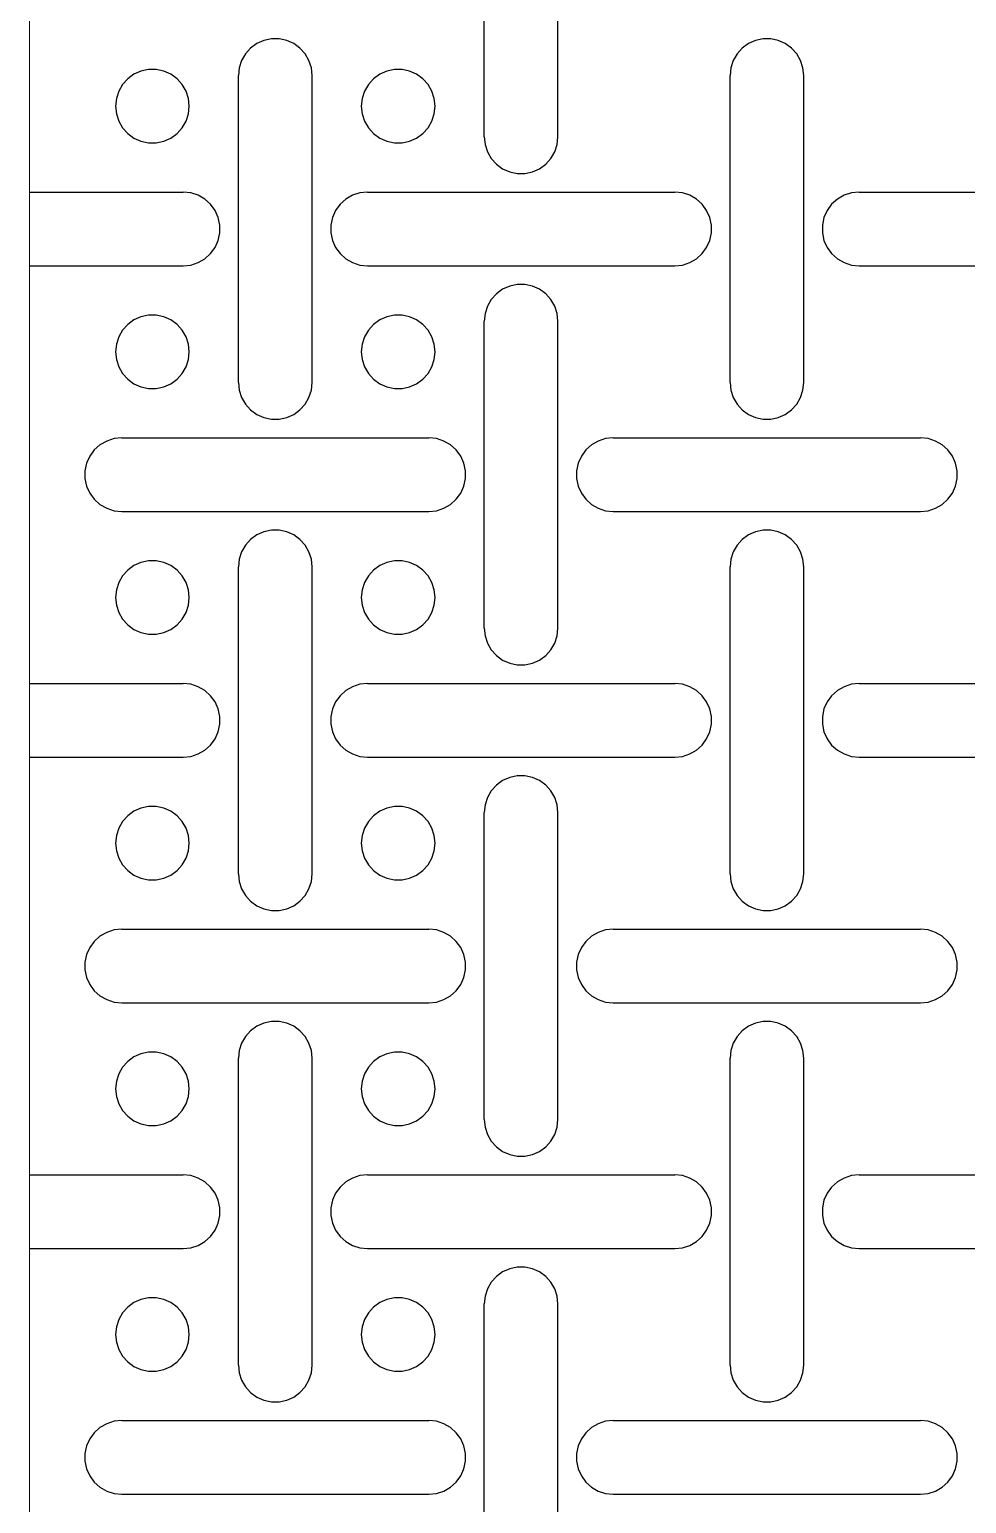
# Model space of a CAD drawing. Header units: millimetres. Extents: x 0 to 140, y -20 to 220.
# Drawn here: x 0 to 38.1, y 98.1 to 158.1 of the extents above; entities that cross this region are included whole.
import ezdxf

# ---------------------------------------------------------------- set-up
doc = ezdxf.new("R2010")
doc.units = ezdxf.units.MM

msp = doc.modelspace()

# ---------------------------------------------------------------- linework, layer by layer
at = {"lineweight": 0}
msp.add_line((0, -20), (0, 220), dxfattribs=at)
for p, q in [((18.5, 153.75), (18.5, 166.25)), ((21.5, 153.75), (21.5, 166.25)), ((8.996, 157.365), (8.786, 157.132)), ((9.25, 157.549), (8.996, 157.365)), ((9.536, 157.677), (9.25, 157.549)), ((9.843, 157.742), (9.536, 157.677)), ((10.157, 157.742), (9.843, 157.742)), ((10.464, 157.677), (10.157, 157.742)), ((10.75, 157.549), (10.464, 157.677)), ((11.004, 157.365), (10.75, 157.549)), ((11.214, 157.132), (11.004, 157.365)), ((28.996, 157.365), (28.786, 157.132)), ((29.25, 157.549), (28.996, 157.365)), ((29.536, 157.677), (29.25, 157.549)), ((29.843, 157.742), (29.536, 157.677)), ((30.157, 157.742), (29.843, 157.742)), ((30.464, 157.677), (30.157, 157.742)), ((30.75, 157.549), (30.464, 157.677)), ((31.004, 157.365), (30.75, 157.549)), ((31.214, 157.132), (31.004, 157.365)), ((8.63, 156.86), (8.533, 156.562)), ((8.786, 157.132), (8.63, 156.86)), ((11.37, 156.86), (11.214, 157.132)), ((11.467, 156.562), (11.37, 156.86)), ((28.63, 156.86), (28.533, 156.562)), ((28.786, 157.132), (28.63, 156.86)), ((31.37, 156.86), (31.214, 157.132)), ((31.467, 156.562), (31.37, 156.86)), ((3.996, 156.115), (3.786, 155.882)), ((4.25, 156.299), (3.996, 156.115)), ((4.536, 156.427), (4.25, 156.299)), ((4.843, 156.492), (4.536, 156.427)), ((5.157, 156.492), (4.843, 156.492)), ((5.464, 156.427), (5.157, 156.492)), ((5.75, 156.299), (5.464, 156.427)), ((6.004, 156.115), (5.75, 156.299)), ((6.214, 155.882), (6.004, 156.115)), ((8.533, 156.562), (8.5, 156.25)), ((8.5, 143.75), (8.5, 156.25)), ((11.5, 156.25), (11.467, 156.562)), ((11.5, 143.75), (11.5, 156.25)), ((13.996, 156.115), (13.786, 155.882)), ((14.25, 156.299), (13.996, 156.115)), ((14.536, 156.427), (14.25, 156.299)), ((14.843, 156.492), (14.536, 156.427)), ((15.157, 156.492), (14.843, 156.492)), ((15.464, 156.427), (15.157, 156.492)), ((15.75, 156.299), (15.464, 156.427)), ((16.004, 156.115), (15.75, 156.299)), ((16.214, 155.882), (16.004, 156.115)), ((28.533, 156.562), (28.5, 156.25)), ((28.5, 143.75), (28.5, 156.25)), ((31.5, 156.25), (31.467, 156.562)), ((31.5, 143.75), (31.5, 156.25)), ((3.63, 155.61), (3.533, 155.312)), ((3.786, 155.882), (3.63, 155.61)), ((6.37, 155.61), (6.214, 155.882)), ((6.467, 155.312), (6.37, 155.61)), ((13.63, 155.61), (13.533, 155.312)), ((13.786, 155.882), (13.63, 155.61)), ((16.37, 155.61), (16.214, 155.882)), ((16.467, 155.312), (16.37, 155.61)), ((3.533, 155.312), (3.5, 155)), ((3.5, 155), (3.533, 154.688)), ((6.5, 155), (6.467, 155.312)), ((6.467, 154.688), (6.5, 155)), ((13.533, 155.312), (13.5, 155)), ((13.5, 155), (13.533, 154.688)), ((16.5, 155), (16.467, 155.312)), ((16.467, 154.688), (16.5, 155)), ((3.533, 154.688), (3.63, 154.39)), ((3.63, 154.39), (3.786, 154.118)), ((6.214, 154.118), (6.37, 154.39)), ((6.37, 154.39), (6.467, 154.688)), ((13.533, 154.688), (13.63, 154.39)), ((13.63, 154.39), (13.786, 154.118)), ((16.214, 154.118), (16.37, 154.39)), ((16.37, 154.39), (16.467, 154.688)), ((3.786, 154.118), (3.996, 153.885)), ((3.996, 153.885), (4.25, 153.701)), ((4.25, 153.701), (4.536, 153.573)), ((5.464, 153.573), (5.75, 153.701)), ((5.75, 153.701), (6.004, 153.885)), ((6.004, 153.885), (6.214, 154.118)), ((13.786, 154.118), (13.996, 153.885)), ((13.996, 153.885), (14.25, 153.701)), ((14.25, 153.701), (14.536, 153.573)), ((15.464, 153.573), (15.75, 153.701)), ((15.75, 153.701), (16.004, 153.885)), ((16.004, 153.885), (16.214, 154.118)), ((18.5, 153.75), (18.533, 153.438)), ((21.467, 153.438), (21.5, 153.75)), ((4.536, 153.573), (4.843, 153.508)), ((4.843, 153.508), (5.157, 153.508)), ((5.157, 153.508), (5.464, 153.573)), ((14.536, 153.573), (14.843, 153.508)), ((14.843, 153.508), (15.157, 153.508)), ((15.157, 153.508), (15.464, 153.573)), ((18.533, 153.438), (18.63, 153.14)), ((18.63, 153.14), (18.786, 152.868)), ((21.214, 152.868), (21.37, 153.14)), ((21.37, 153.14), (21.467, 153.438)), ((18.786, 152.868), (18.996, 152.635)), ((18.996, 152.635), (19.25, 152.451)), ((19.25, 152.451), (19.536, 152.323)), ((20.464, 152.323), (20.75, 152.451)), ((20.75, 152.451), (21.004, 152.635)), ((21.004, 152.635), (21.214, 152.868)), ((19.536, 152.323), (19.843, 152.258)), ((19.843, 152.258), (20.157, 152.258)), ((20.157, 152.258), (20.464, 152.323)), ((0, 151.5), (6.25, 151.5)), ((6.562, 151.467), (6.25, 151.5)), ((6.86, 151.37), (6.562, 151.467)), ((7.132, 151.214), (6.86, 151.37)), ((7.365, 151.004), (7.132, 151.214)), ((12.868, 151.214), (12.635, 151.004)), ((13.14, 151.37), (12.868, 151.214)), ((13.438, 151.467), (13.14, 151.37)), ((13.75, 151.5), (13.438, 151.467)), ((13.75, 151.5), (26.25, 151.5)), ((26.562, 151.467), (26.25, 151.5)), ((26.86, 151.37), (26.562, 151.467)), ((27.132, 151.214), (26.86, 151.37)), ((27.365, 151.004), (27.132, 151.214)), ((32.868, 151.214), (32.635, 151.004)), ((33.14, 151.37), (32.868, 151.214)), ((33.438, 151.467), (33.14, 151.37)), ((33.75, 151.5), (33.438, 151.467)), ((33.75, 151.5), (46.25, 151.5)), ((7.549, 150.75), (7.365, 151.004)), ((7.677, 150.464), (7.549, 150.75)), ((12.451, 150.75), (12.323, 150.464)), ((12.635, 151.004), (12.451, 150.75)), ((27.549, 150.75), (27.365, 151.004)), ((27.677, 150.464), (27.549, 150.75)), ((32.451, 150.75), (32.323, 150.464)), ((32.635, 151.004), (32.451, 150.75)), ((7.742, 150.157), (7.677, 150.464)), ((7.742, 149.843), (7.742, 150.157)), ((12.323, 150.464), (12.258, 150.157)), ((12.258, 150.157), (12.258, 149.843)), ((27.742, 150.157), (27.677, 150.464)), ((27.742, 149.843), (27.742, 150.157)), ((32.323, 150.464), (32.258, 150.157)), ((32.258, 150.157), (32.258, 149.843)), ((7.549, 149.25), (7.677, 149.536)), ((7.677, 149.536), (7.742, 149.843)), ((12.258, 149.843), (12.323, 149.536)), ((12.323, 149.536), (12.451, 149.25)), ((27.549, 149.25), (27.677, 149.536)), ((27.677, 149.536), (27.742, 149.843)), ((32.258, 149.843), (32.323, 149.536)), ((32.323, 149.536), (32.451, 149.25)), ((7.132, 148.786), (7.365, 148.996)), ((7.365, 148.996), (7.549, 149.25)), ((12.451, 149.25), (12.635, 148.996)), ((12.635, 148.996), (12.868, 148.786)), ((27.132, 148.786), (27.365, 148.996)), ((27.365, 148.996), (27.549, 149.25)), ((32.451, 149.25), (32.635, 148.996)), ((32.635, 148.996), (32.868, 148.786)), ((0, 148.5), (6.25, 148.5)), ((6.25, 148.5), (6.562, 148.533)), ((6.562, 148.533), (6.86, 148.63)), ((6.86, 148.63), (7.132, 148.786)), ((12.868, 148.786), (13.14, 148.63)), ((13.14, 148.63), (13.438, 148.533)), ((13.438, 148.533), (13.75, 148.5)), ((13.75, 148.5), (26.25, 148.5)), ((26.25, 148.5), (26.562, 148.533)), ((26.562, 148.533), (26.86, 148.63)), ((26.86, 148.63), (27.132, 148.786)), ((32.868, 148.786), (33.14, 148.63)), ((33.14, 148.63), (33.438, 148.533)), ((33.438, 148.533), (33.75, 148.5)), ((33.75, 148.5), (46.25, 148.5)), ((19.536, 147.677), (19.25, 147.549)), ((19.843, 147.742), (19.536, 147.677)), ((20.157, 147.742), (19.843, 147.742)), ((20.464, 147.677), (20.157, 147.742)), ((20.75, 147.549), (20.464, 147.677)), ((18.786, 147.132), (18.63, 146.86)), ((18.996, 147.365), (18.786, 147.132)), ((19.25, 147.549), (18.996, 147.365)), ((21.004, 147.365), (20.75, 147.549)), ((21.214, 147.132), (21.004, 147.365)), ((21.37, 146.86), (21.214, 147.132)), ((4.536, 146.427), (4.25, 146.299)), ((4.843, 146.492), (4.536, 146.427)), ((5.157, 146.492), (4.843, 146.492)), ((5.464, 146.427), (5.157, 146.492)), ((5.75, 146.299), (5.464, 146.427)), ((14.536, 146.427), (14.25, 146.299)), ((14.843, 146.492), (14.536, 146.427)), ((15.157, 146.492), (14.843, 146.492)), ((15.464, 146.427), (15.157, 146.492)), ((15.75, 146.299), (15.464, 146.427)), ((18.533, 146.562), (18.5, 146.25)), ((18.63, 146.86), (18.533, 146.562)), ((21.467, 146.562), (21.37, 146.86)), ((21.5, 146.25), (21.467, 146.562)), ((3.786, 145.882), (3.63, 145.61)), ((3.996, 146.115), (3.786, 145.882)), ((4.25, 146.299), (3.996, 146.115)), ((6.004, 146.115), (5.75, 146.299)), ((6.214, 145.882), (6.004, 146.115)), ((6.37, 145.61), (6.214, 145.882)), ((13.786, 145.882), (13.63, 145.61)), ((13.996, 146.115), (13.786, 145.882)), ((14.25, 146.299), (13.996, 146.115)), ((16.004, 146.115), (15.75, 146.299)), ((16.214, 145.882), (16.004, 146.115)), ((16.37, 145.61), (16.214, 145.882)), ((18.5, 133.75), (18.5, 146.25)), ((21.5, 133.75), (21.5, 146.25)), ((3.533, 145.312), (3.5, 145)), ((3.63, 145.61), (3.533, 145.312)), ((6.467, 145.312), (6.37, 145.61)), ((6.5, 145), (6.467, 145.312)), ((13.533, 145.312), (13.5, 145)), ((13.63, 145.61), (13.533, 145.312)), ((16.467, 145.312), (16.37, 145.61)), ((16.5, 145), (16.467, 145.312)), ((3.5, 145), (3.533, 144.688)), ((3.533, 144.688), (3.63, 144.39)), ((6.37, 144.39), (6.467, 144.688)), ((6.467, 144.688), (6.5, 145)), ((13.5, 145), (13.533, 144.688)), ((13.533, 144.688), (13.63, 144.39)), ((16.37, 144.39), (16.467, 144.688)), ((16.467, 144.688), (16.5, 145)), ((3.63, 144.39), (3.786, 144.118)), ((3.786, 144.118), (3.996, 143.885)), ((6.004, 143.885), (6.214, 144.118)), ((6.214, 144.118), (6.37, 144.39)), ((13.63, 144.39), (13.786, 144.118)), ((13.786, 144.118), (13.996, 143.885)), ((16.004, 143.885), (16.214, 144.118)), ((16.214, 144.118), (16.37, 144.39)), ((3.996, 143.885), (4.25, 143.701)), ((4.25, 143.701), (4.536, 143.573)), ((4.536, 143.573), (4.843, 143.508)), ((4.843, 143.508), (5.157, 143.508)), ((5.157, 143.508), (5.464, 143.573)), ((5.464, 143.573), (5.75, 143.701)), ((5.75, 143.701), (6.004, 143.885)), ((8.5, 143.75), (8.533, 143.438)), ((8.533, 143.438), (8.63, 143.14)), ((11.37, 143.14), (11.467, 143.438)), ((11.467, 143.438), (11.5, 143.75)), ((13.996, 143.885), (14.25, 143.701)), ((14.25, 143.701), (14.536, 143.573)), ((14.536, 143.573), (14.843, 143.508)), ((14.843, 143.508), (15.157, 143.508)), ((15.157, 143.508), (15.464, 143.573)), ((15.464, 143.573), (15.75, 143.701)), ((15.75, 143.701), (16.004, 143.885)), ((28.5, 143.75), (28.533, 143.438)), ((28.533, 143.438), (28.63, 143.14)), ((31.37, 143.14), (31.467, 143.438)), ((31.467, 143.438), (31.5, 143.75)), ((8.63, 143.14), (8.786, 142.868)), ((8.786, 142.868), (8.996, 142.635)), ((11.004, 142.635), (11.214, 142.868)), ((11.214, 142.868), (11.37, 143.14)), ((28.63, 143.14), (28.786, 142.868)), ((28.786, 142.868), (28.996, 142.635)), ((31.004, 142.635), (31.214, 142.868)), ((31.214, 142.868), (31.37, 143.14)), ((8.996, 142.635), (9.25, 142.451)), ((9.25, 142.451), (9.536, 142.323)), ((9.536, 142.323), (9.843, 142.258)), ((9.843, 142.258), (10.157, 142.258)), ((10.157, 142.258), (10.464, 142.323)), ((10.464, 142.323), (10.75, 142.451)), ((10.75, 142.451), (11.004, 142.635)), ((28.996, 142.635), (29.25, 142.451)), ((29.25, 142.451), (29.536, 142.323)), ((29.536, 142.323), (29.843, 142.258)), ((29.843, 142.258), (30.157, 142.258)), ((30.157, 142.258), (30.464, 142.323)), ((30.464, 142.323), (30.75, 142.451)), ((30.75, 142.451), (31.004, 142.635)), ((2.635, 141.004), (2.451, 140.75)), ((2.868, 141.214), (2.635, 141.004)), ((3.14, 141.37), (2.868, 141.214)), ((3.438, 141.467), (3.14, 141.37)), ((3.75, 141.5), (3.438, 141.467)), ((3.75, 141.5), (16.25, 141.5)), ((16.562, 141.467), (16.25, 141.5)), ((16.86, 141.37), (16.562, 141.467)), ((17.132, 141.214), (16.86, 141.37)), ((17.365, 141.004), (17.132, 141.214)), ((17.549, 140.75), (17.365, 141.004)), ((22.635, 141.004), (22.451, 140.75)), ((22.868, 141.214), (22.635, 141.004)), ((23.14, 141.37), (22.868, 141.214)), ((23.438, 141.467), (23.14, 141.37)), ((23.75, 141.5), (23.438, 141.467)), ((23.75, 141.5), (36.25, 141.5)), ((36.562, 141.467), (36.25, 141.5)), ((36.86, 141.37), (36.562, 141.467)), ((37.132, 141.214), (36.86, 141.37)), ((37.365, 141.004), (37.132, 141.214)), ((37.549, 140.75), (37.365, 141.004)), ((2.323, 140.464), (2.258, 140.157)), ((2.451, 140.75), (2.323, 140.464)), ((17.677, 140.464), (17.549, 140.75)), ((17.742, 140.157), (17.677, 140.464)), ((22.323, 140.464), (22.258, 140.157)), ((22.451, 140.75), (22.323, 140.464)), ((37.677, 140.464), (37.549, 140.75)), ((37.742, 140.157), (37.677, 140.464)), ((2.258, 140.157), (2.258, 139.843)), ((2.258, 139.843), (2.323, 139.536)), ((17.677, 139.536), (17.742, 139.843)), ((17.742, 139.843), (17.742, 140.157)), ((22.258, 140.157), (22.258, 139.843)), ((22.258, 139.843), (22.323, 139.536)), ((37.677, 139.536), (37.742, 139.843)), ((37.742, 139.843), (37.742, 140.157)), ((2.323, 139.536), (2.451, 139.25)), ((2.451, 139.25), (2.635, 138.996)), ((17.365, 138.996), (17.549, 139.25)), ((17.549, 139.25), (17.677, 139.536)), ((22.323, 139.536), (22.451, 139.25)), ((22.451, 139.25), (22.635, 138.996)), ((37.365, 138.996), (37.549, 139.25)), ((37.549, 139.25), (37.677, 139.536)), ((2.635, 138.996), (2.868, 138.786)), ((2.868, 138.786), (3.14, 138.63)), ((3.14, 138.63), (3.438, 138.533)), ((16.562, 138.533), (16.86, 138.63)), ((16.86, 138.63), (17.132, 138.786)), ((17.132, 138.786), (17.365, 138.996)), ((22.635, 138.996), (22.868, 138.786)), ((22.868, 138.786), (23.14, 138.63)), ((23.14, 138.63), (23.438, 138.533)), ((36.562, 138.533), (36.86, 138.63)), ((36.86, 138.63), (37.132, 138.786)), ((37.132, 138.786), (37.365, 138.996)), ((3.438, 138.533), (3.75, 138.5)), ((3.75, 138.5), (16.25, 138.5)), ((16.25, 138.5), (16.562, 138.533)), ((23.438, 138.533), (23.75, 138.5)), ((23.75, 138.5), (36.25, 138.5)), ((36.25, 138.5), (36.562, 138.533)), ((9.25, 137.549), (8.996, 137.365)), ((9.536, 137.677), (9.25, 137.549)), ((9.843, 137.742), (9.536, 137.677)), ((10.157, 137.742), (9.843, 137.742)), ((10.464, 137.677), (10.157, 137.742)), ((10.75, 137.549), (10.464, 137.677)), ((11.004, 137.365), (10.75, 137.549)), ((29.25, 137.549), (28.996, 137.365)), ((29.536, 137.677), (29.25, 137.549)), ((29.843, 137.742), (29.536, 137.677)), ((30.157, 137.742), (29.843, 137.742)), ((30.464, 137.677), (30.157, 137.742)), ((30.75, 137.549), (30.464, 137.677)), ((31.004, 137.365), (30.75, 137.549)), ((8.63, 136.86), (8.533, 136.562)), ((8.786, 137.132), (8.63, 136.86)), ((8.996, 137.365), (8.786, 137.132)), ((11.214, 137.132), (11.004, 137.365)), ((11.37, 136.86), (11.214, 137.132)), ((11.467, 136.562), (11.37, 136.86)), ((28.63, 136.86), (28.533, 136.562)), ((28.786, 137.132), (28.63, 136.86)), ((28.996, 137.365), (28.786, 137.132)), ((31.214, 137.132), (31.004, 137.365)), ((31.37, 136.86), (31.214, 137.132)), ((31.467, 136.562), (31.37, 136.86)), ((4.25, 136.299), (3.996, 136.115)), ((4.536, 136.427), (4.25, 136.299)), ((4.843, 136.492), (4.536, 136.427)), ((5.157, 136.492), (4.843, 136.492)), ((5.464, 136.427), (5.157, 136.492)), ((5.75, 136.299), (5.464, 136.427)), ((6.004, 136.115), (5.75, 136.299)), ((8.533, 136.562), (8.5, 136.25)), ((8.5, 123.75), (8.5, 136.25)), ((11.5, 136.25), (11.467, 136.562)), ((11.5, 123.75), (11.5, 136.25)), ((14.25, 136.299), (13.996, 136.115)), ((14.536, 136.427), (14.25, 136.299)), ((14.843, 136.492), (14.536, 136.427)), ((15.157, 136.492), (14.843, 136.492)), ((15.464, 136.427), (15.157, 136.492)), ((15.75, 136.299), (15.464, 136.427)), ((16.004, 136.115), (15.75, 136.299)), ((28.533, 136.562), (28.5, 136.25)), ((28.5, 123.75), (28.5, 136.25)), ((31.5, 136.25), (31.467, 136.562)), ((31.5, 123.75), (31.5, 136.25)), ((3.63, 135.61), (3.533, 135.312)), ((3.786, 135.882), (3.63, 135.61)), ((3.996, 136.115), (3.786, 135.882)), ((6.214, 135.882), (6.004, 136.115)), ((6.37, 135.61), (6.214, 135.882)), ((6.467, 135.312), (6.37, 135.61)), ((13.63, 135.61), (13.533, 135.312)), ((13.786, 135.882), (13.63, 135.61)), ((13.996, 136.115), (13.786, 135.882)), ((16.214, 135.882), (16.004, 136.115)), ((16.37, 135.61), (16.214, 135.882)), ((16.467, 135.312), (16.37, 135.61)), ((3.533, 135.312), (3.5, 135)), ((3.5, 135), (3.533, 134.688)), ((6.5, 135), (6.467, 135.312)), ((6.467, 134.688), (6.5, 135)), ((13.533, 135.312), (13.5, 135)), ((13.5, 135), (13.533, 134.688)), ((16.5, 135), (16.467, 135.312)), ((16.467, 134.688), (16.5, 135)), ((3.533, 134.688), (3.63, 134.39)), ((6.37, 134.39), (6.467, 134.688)), ((13.533, 134.688), (13.63, 134.39)), ((16.37, 134.39), (16.467, 134.688)), ((3.63, 134.39), (3.786, 134.118)), ((3.786, 134.118), (3.996, 133.885)), ((3.996, 133.885), (4.25, 133.701)), ((5.75, 133.701), (6.004, 133.885)), ((6.004, 133.885), (6.214, 134.118)), ((6.214, 134.118), (6.37, 134.39)), ((13.63, 134.39), (13.786, 134.118)), ((13.786, 134.118), (13.996, 133.885)), ((13.996, 133.885), (14.25, 133.701)), ((15.75, 133.701), (16.004, 133.885)), ((16.004, 133.885), (16.214, 134.118)), ((16.214, 134.118), (16.37, 134.39)), ((4.25, 133.701), (4.536, 133.573)), ((4.536, 133.573), (4.843, 133.508)), ((4.843, 133.508), (5.157, 133.508)), ((5.157, 133.508), (5.464, 133.573)), ((5.464, 133.573), (5.75, 133.701)), ((14.25, 133.701), (14.536, 133.573)), ((14.536, 133.573), (14.843, 133.508)), ((14.843, 133.508), (15.157, 133.508)), ((15.157, 133.508), (15.464, 133.573)), ((15.464, 133.573), (15.75, 133.701)), ((18.5, 133.75), (18.533, 133.438)), ((18.533, 133.438), (18.63, 133.14)), ((21.37, 133.14), (21.467, 133.438)), ((21.467, 133.438), (21.5, 133.75)), ((18.63, 133.14), (18.786, 132.868)), ((18.786, 132.868), (18.996, 132.635)), ((18.996, 132.635), (19.25, 132.451)), ((20.75, 132.451), (21.004, 132.635)), ((21.004, 132.635), (21.214, 132.868)), ((21.214, 132.868), (21.37, 133.14)), ((19.25, 132.451), (19.536, 132.323)), ((19.536, 132.323), (19.843, 132.258)), ((19.843, 132.258), (20.157, 132.258)), ((20.157, 132.258), (20.464, 132.323)), ((20.464, 132.323), (20.75, 132.451)), ((0, 131.5), (6.25, 131.5)), ((6.562, 131.467), (6.25, 131.5)), ((6.86, 131.37), (6.562, 131.467)), ((13.438, 131.467), (13.14, 131.37)), ((13.75, 131.5), (13.438, 131.467)), ((13.75, 131.5), (26.25, 131.5)), ((26.562, 131.467), (26.25, 131.5)), ((26.86, 131.37), (26.562, 131.467)), ((33.438, 131.467), (33.14, 131.37)), ((33.75, 131.5), (33.438, 131.467)), ((33.75, 131.5), (46.25, 131.5)), ((7.132, 131.214), (6.86, 131.37)), ((7.365, 131.004), (7.132, 131.214)), ((7.549, 130.75), (7.365, 131.004)), ((12.635, 131.004), (12.451, 130.75)), ((12.868, 131.214), (12.635, 131.004)), ((13.14, 131.37), (12.868, 131.214)), ((27.132, 131.214), (26.86, 131.37)), ((27.365, 131.004), (27.132, 131.214)), ((27.549, 130.75), (27.365, 131.004)), ((32.635, 131.004), (32.451, 130.75)), ((32.868, 131.214), (32.635, 131.004)), ((33.14, 131.37), (32.868, 131.214)), ((7.677, 130.464), (7.549, 130.75)), ((7.742, 130.157), (7.677, 130.464)), ((12.323, 130.464), (12.258, 130.157)), ((12.451, 130.75), (12.323, 130.464)), ((27.677, 130.464), (27.549, 130.75)), ((27.742, 130.157), (27.677, 130.464)), ((32.323, 130.464), (32.258, 130.157)), ((32.451, 130.75), (32.323, 130.464)), ((7.677, 129.536), (7.742, 129.843)), ((7.742, 129.843), (7.742, 130.157)), ((12.258, 130.157), (12.258, 129.843)), ((12.258, 129.843), (12.323, 129.536)), ((27.677, 129.536), (27.742, 129.843)), ((27.742, 129.843), (27.742, 130.157)), ((32.258, 130.157), (32.258, 129.843)), ((32.258, 129.843), (32.323, 129.536)), ((7.365, 128.996), (7.549, 129.25)), ((7.549, 129.25), (7.677, 129.536)), ((12.323, 129.536), (12.451, 129.25)), ((12.451, 129.25), (12.635, 128.996)), ((27.365, 128.996), (27.549, 129.25)), ((27.549, 129.25), (27.677, 129.536)), ((32.323, 129.536), (32.451, 129.25)), ((32.451, 129.25), (32.635, 128.996)), ((0, 128.5), (6.25, 128.5)), ((6.25, 128.5), (6.562, 128.533)), ((6.562, 128.533), (6.86, 128.63)), ((6.86, 128.63), (7.132, 128.786)), ((7.132, 128.786), (7.365, 128.996)), ((12.635, 128.996), (12.868, 128.786)), ((12.868, 128.786), (13.14, 128.63)), ((13.14, 128.63), (13.438, 128.533)), ((13.438, 128.533), (13.75, 128.5)), ((13.75, 128.5), (26.25, 128.5)), ((26.25, 128.5), (26.562, 128.533)), ((26.562, 128.533), (26.86, 128.63)), ((26.86, 128.63), (27.132, 128.786)), ((27.132, 128.786), (27.365, 128.996)), ((32.635, 128.996), (32.868, 128.786)), ((32.868, 128.786), (33.14, 128.63)), ((33.14, 128.63), (33.438, 128.533)), ((33.438, 128.533), (33.75, 128.5)), ((33.75, 128.5), (46.25, 128.5)), ((18.996, 127.365), (18.786, 127.132)), ((19.25, 127.549), (18.996, 127.365)), ((19.536, 127.677), (19.25, 127.549)), ((19.843, 127.742), (19.536, 127.677)), ((20.157, 127.742), (19.843, 127.742)), ((20.464, 127.677), (20.157, 127.742)), ((20.75, 127.549), (20.464, 127.677)), ((21.004, 127.365), (20.75, 127.549)), ((21.214, 127.132), (21.004, 127.365)), ((18.63, 126.86), (18.533, 126.562)), ((18.786, 127.132), (18.63, 126.86)), ((21.37, 126.86), (21.214, 127.132)), ((21.467, 126.562), (21.37, 126.86)), ((3.996, 126.115), (3.786, 125.882)), ((4.25, 126.299), (3.996, 126.115)), ((4.536, 126.427), (4.25, 126.299)), ((4.843, 126.492), (4.536, 126.427)), ((5.157, 126.492), (4.843, 126.492)), ((5.464, 126.427), (5.157, 126.492)), ((5.75, 126.299), (5.464, 126.427)), ((6.004, 126.115), (5.75, 126.299)), ((6.214, 125.882), (6.004, 126.115)), ((13.996, 126.115), (13.786, 125.882)), ((14.25, 126.299), (13.996, 126.115)), ((14.536, 126.427), (14.25, 126.299)), ((14.843, 126.492), (14.536, 126.427)), ((15.157, 126.492), (14.843, 126.492)), ((15.464, 126.427), (15.157, 126.492)), ((15.75, 126.299), (15.464, 126.427)), ((16.004, 126.115), (15.75, 126.299)), ((16.214, 125.882), (16.004, 126.115)), ((18.533, 126.562), (18.5, 126.25)), ((18.5, 113.75), (18.5, 126.25)), ((21.5, 126.25), (21.467, 126.562)), ((21.5, 113.75), (21.5, 126.25)), ((3.63, 125.61), (3.533, 125.312)), ((3.786, 125.882), (3.63, 125.61)), ((6.37, 125.61), (6.214, 125.882)), ((6.467, 125.312), (6.37, 125.61)), ((13.63, 125.61), (13.533, 125.312)), ((13.786, 125.882), (13.63, 125.61)), ((16.37, 125.61), (16.214, 125.882)), ((16.467, 125.312), (16.37, 125.61)), ((3.533, 125.312), (3.5, 125)), ((3.5, 125), (3.533, 124.688)), ((6.5, 125), (6.467, 125.312)), ((6.467, 124.688), (6.5, 125)), ((13.533, 125.312), (13.5, 125)), ((13.5, 125), (13.533, 124.688)), ((16.5, 125), (16.467, 125.312)), ((16.467, 124.688), (16.5, 125)), ((3.533, 124.688), (3.63, 124.39)), ((3.63, 124.39), (3.786, 124.118)), ((6.214, 124.118), (6.37, 124.39)), ((6.37, 124.39), (6.467, 124.688)), ((13.533, 124.688), (13.63, 124.39)), ((13.63, 124.39), (13.786, 124.118)), ((16.214, 124.118), (16.37, 124.39)), ((16.37, 124.39), (16.467, 124.688)), ((3.786, 124.118), (3.996, 123.885)), ((3.996, 123.885), (4.25, 123.701)), ((4.25, 123.701), (4.536, 123.573)), ((5.464, 123.573), (5.75, 123.701)), ((5.75, 123.701), (6.004, 123.885)), ((6.004, 123.885), (6.214, 124.118)), ((8.5, 123.75), (8.533, 123.438)), ((11.467, 123.438), (11.5, 123.75)), ((13.786, 124.118), (13.996, 123.885)), ((13.996, 123.885), (14.25, 123.701)), ((14.25, 123.701), (14.536, 123.573)), ((15.464, 123.573), (15.75, 123.701)), ((15.75, 123.701), (16.004, 123.885)), ((16.004, 123.885), (16.214, 124.118)), ((28.5, 123.75), (28.533, 123.438)), ((31.467, 123.438), (31.5, 123.75)), ((4.536, 123.573), (4.843, 123.508)), ((4.843, 123.508), (5.157, 123.508)), ((5.157, 123.508), (5.464, 123.573)), ((8.533, 123.438), (8.63, 123.14)), ((8.63, 123.14), (8.786, 122.868)), ((11.214, 122.868), (11.37, 123.14)), ((11.37, 123.14), (11.467, 123.438)), ((14.536, 123.573), (14.843, 123.508)), ((14.843, 123.508), (15.157, 123.508)), ((15.157, 123.508), (15.464, 123.573)), ((28.533, 123.438), (28.63, 123.14)), ((28.63, 123.14), (28.786, 122.868)), ((31.214, 122.868), (31.37, 123.14)), ((31.37, 123.14), (31.467, 123.438)), ((8.786, 122.868), (8.996, 122.635)), ((8.996, 122.635), (9.25, 122.451)), ((9.25, 122.451), (9.536, 122.323)), ((10.464, 122.323), (10.75, 122.451)), ((10.75, 122.451), (11.004, 122.635)), ((11.004, 122.635), (11.214, 122.868)), ((28.786, 122.868), (28.996, 122.635)), ((28.996, 122.635), (29.25, 122.451)), ((29.25, 122.451), (29.536, 122.323)), ((30.464, 122.323), (30.75, 122.451)), ((30.75, 122.451), (31.004, 122.635)), ((31.004, 122.635), (31.214, 122.868)), ((9.536, 122.323), (9.843, 122.258)), ((9.843, 122.258), (10.157, 122.258)), ((10.157, 122.258), (10.464, 122.323)), ((29.536, 122.323), (29.843, 122.258)), ((29.843, 122.258), (30.157, 122.258)), ((30.157, 122.258), (30.464, 122.323)), ((2.868, 121.214), (2.635, 121.004)), ((3.14, 121.37), (2.868, 121.214)), ((3.438, 121.467), (3.14, 121.37)), ((3.75, 121.5), (3.438, 121.467)), ((3.75, 121.5), (16.25, 121.5)), ((16.562, 121.467), (16.25, 121.5)), ((16.86, 121.37), (16.562, 121.467)), ((17.132, 121.214), (16.86, 121.37)), ((17.365, 121.004), (17.132, 121.214)), ((22.868, 121.214), (22.635, 121.004)), ((23.14, 121.37), (22.868, 121.214)), ((23.438, 121.467), (23.14, 121.37)), ((23.75, 121.5), (23.438, 121.467)), ((23.75, 121.5), (36.25, 121.5)), ((36.562, 121.467), (36.25, 121.5)), ((36.86, 121.37), (36.562, 121.467)), ((37.132, 121.214), (36.86, 121.37)), ((37.365, 121.004), (37.132, 121.214)), ((2.451, 120.75), (2.323, 120.464)), ((2.635, 121.004), (2.451, 120.75)), ((17.549, 120.75), (17.365, 121.004)), ((17.677, 120.464), (17.549, 120.75)), ((22.451, 120.75), (22.323, 120.464)), ((22.635, 121.004), (22.451, 120.75)), ((37.549, 120.75), (37.365, 121.004)), ((37.677, 120.464), (37.549, 120.75)), ((2.323, 120.464), (2.258, 120.157)), ((2.258, 120.157), (2.258, 119.843)), ((17.742, 120.157), (17.677, 120.464)), ((17.742, 119.843), (17.742, 120.157)), ((22.323, 120.464), (22.258, 120.157)), ((22.258, 120.157), (22.258, 119.843)), ((37.742, 120.157), (37.677, 120.464)), ((37.742, 119.843), (37.742, 120.157)), ((2.258, 119.843), (2.323, 119.536)), ((2.323, 119.536), (2.451, 119.25)), ((17.549, 119.25), (17.677, 119.536)), ((17.677, 119.536), (17.742, 119.843)), ((22.258, 119.843), (22.323, 119.536)), ((22.323, 119.536), (22.451, 119.25)), ((37.549, 119.25), (37.677, 119.536)), ((37.677, 119.536), (37.742, 119.843)), ((2.451, 119.25), (2.635, 118.996)), ((2.635, 118.996), (2.868, 118.786)), ((17.132, 118.786), (17.365, 118.996)), ((17.365, 118.996), (17.549, 119.25)), ((22.451, 119.25), (22.635, 118.996)), ((22.635, 118.996), (22.868, 118.786)), ((37.132, 118.786), (37.365, 118.996)), ((37.365, 118.996), (37.549, 119.25)), ((2.868, 118.786), (3.14, 118.63)), ((3.14, 118.63), (3.438, 118.533)), ((3.438, 118.533), (3.75, 118.5)), ((3.75, 118.5), (16.25, 118.5)), ((16.25, 118.5), (16.562, 118.533)), ((16.562, 118.533), (16.86, 118.63)), ((16.86, 118.63), (17.132, 118.786)), ((22.868, 118.786), (23.14, 118.63)), ((23.14, 118.63), (23.438, 118.533)), ((23.438, 118.533), (23.75, 118.5)), ((23.75, 118.5), (36.25, 118.5)), ((36.25, 118.5), (36.562, 118.533)), ((36.562, 118.533), (36.86, 118.63)), ((36.86, 118.63), (37.132, 118.786)), ((9.536, 117.677), (9.25, 117.549)), ((9.843, 117.742), (9.536, 117.677)), ((10.157, 117.742), (9.843, 117.742)), ((10.464, 117.677), (10.157, 117.742)), ((10.75, 117.549), (10.464, 117.677)), ((29.536, 117.677), (29.25, 117.549)), ((29.843, 117.742), (29.536, 117.677)), ((30.157, 117.742), (29.843, 117.742)), ((30.464, 117.677), (30.157, 117.742)), ((30.75, 117.549), (30.464, 117.677)), ((8.786, 117.132), (8.63, 116.86)), ((8.996, 117.365), (8.786, 117.132)), ((9.25, 117.549), (8.996, 117.365)), ((11.004, 117.365), (10.75, 117.549)), ((11.214, 117.132), (11.004, 117.365)), ((11.37, 116.86), (11.214, 117.132)), ((28.786, 117.132), (28.63, 116.86)), ((28.996, 117.365), (28.786, 117.132)), ((29.25, 117.549), (28.996, 117.365)), ((31.004, 117.365), (30.75, 117.549)), ((31.214, 117.132), (31.004, 117.365)), ((31.37, 116.86), (31.214, 117.132)), ((4.536, 116.427), (4.25, 116.299)), ((4.843, 116.492), (4.536, 116.427)), ((5.157, 116.492), (4.843, 116.492)), ((5.464, 116.427), (5.157, 116.492)), ((5.75, 116.299), (5.464, 116.427)), ((8.533, 116.562), (8.5, 116.25)), ((8.63, 116.86), (8.533, 116.562)), ((11.467, 116.562), (11.37, 116.86)), ((11.5, 116.25), (11.467, 116.562)), ((14.536, 116.427), (14.25, 116.299)), ((14.843, 116.492), (14.536, 116.427)), ((15.157, 116.492), (14.843, 116.492)), ((15.464, 116.427), (15.157, 116.492)), ((15.75, 116.299), (15.464, 116.427)), ((28.533, 116.562), (28.5, 116.25)), ((28.63, 116.86), (28.533, 116.562)), ((31.467, 116.562), (31.37, 116.86)), ((31.5, 116.25), (31.467, 116.562)), ((3.786, 115.882), (3.63, 115.61)), ((3.996, 116.115), (3.786, 115.882)), ((4.25, 116.299), (3.996, 116.115)), ((6.004, 116.115), (5.75, 116.299)), ((6.214, 115.882), (6.004, 116.115)), ((6.37, 115.61), (6.214, 115.882)), ((8.5, 103.75), (8.5, 116.25)), ((11.5, 103.75), (11.5, 116.25)), ((13.786, 115.882), (13.63, 115.61)), ((13.996, 116.115), (13.786, 115.882)), ((14.25, 116.299), (13.996, 116.115)), ((16.004, 116.115), (15.75, 116.299)), ((16.214, 115.882), (16.004, 116.115)), ((16.37, 115.61), (16.214, 115.882)), ((28.5, 103.75), (28.5, 116.25)), ((31.5, 103.75), (31.5, 116.25)), ((3.533, 115.312), (3.5, 115)), ((3.63, 115.61), (3.533, 115.312)), ((6.467, 115.312), (6.37, 115.61)), ((6.5, 115), (6.467, 115.312)), ((13.533, 115.312), (13.5, 115)), ((13.63, 115.61), (13.533, 115.312)), ((16.467, 115.312), (16.37, 115.61)), ((16.5, 115), (16.467, 115.312)), ((3.5, 115), (3.533, 114.688)), ((3.533, 114.688), (3.63, 114.39)), ((6.37, 114.39), (6.467, 114.688)), ((6.467, 114.688), (6.5, 115)), ((13.5, 115), (13.533, 114.688)), ((13.533, 114.688), (13.63, 114.39)), ((16.37, 114.39), (16.467, 114.688)), ((16.467, 114.688), (16.5, 115)), ((3.63, 114.39), (3.786, 114.118)), ((3.786, 114.118), (3.996, 113.885)), ((6.004, 113.885), (6.214, 114.118)), ((6.214, 114.118), (6.37, 114.39)), ((13.63, 114.39), (13.786, 114.118)), ((13.786, 114.118), (13.996, 113.885)), ((16.004, 113.885), (16.214, 114.118)), ((16.214, 114.118), (16.37, 114.39)), ((3.996, 113.885), (4.25, 113.701)), ((4.25, 113.701), (4.536, 113.573)), ((4.536, 113.573), (4.843, 113.508)), ((4.843, 113.508), (5.157, 113.508)), ((5.157, 113.508), (5.464, 113.573)), ((5.464, 113.573), (5.75, 113.701)), ((5.75, 113.701), (6.004, 113.885)), ((13.996, 113.885), (14.25, 113.701)), ((14.25, 113.701), (14.536, 113.573)), ((14.536, 113.573), (14.843, 113.508)), ((14.843, 113.508), (15.157, 113.508)), ((15.157, 113.508), (15.464, 113.573)), ((15.464, 113.573), (15.75, 113.701)), ((15.75, 113.701), (16.004, 113.885)), ((18.5, 113.75), (18.533, 113.438)), ((18.533, 113.438), (18.63, 113.14)), ((21.37, 113.14), (21.467, 113.438)), ((21.467, 113.438), (21.5, 113.75)), ((18.63, 113.14), (18.786, 112.868)), ((18.786, 112.868), (18.996, 112.635)), ((21.004, 112.635), (21.214, 112.868)), ((21.214, 112.868), (21.37, 113.14)), ((18.996, 112.635), (19.25, 112.451)), ((19.25, 112.451), (19.536, 112.323)), ((19.536, 112.323), (19.843, 112.258)), ((19.843, 112.258), (20.157, 112.258)), ((20.157, 112.258), (20.464, 112.323)), ((20.464, 112.323), (20.75, 112.451)), ((20.75, 112.451), (21.004, 112.635)), ((0, 111.5), (6.25, 111.5)), ((6.562, 111.467), (6.25, 111.5)), ((6.86, 111.37), (6.562, 111.467)), ((7.132, 111.214), (6.86, 111.37)), ((7.365, 111.004), (7.132, 111.214)), ((7.549, 110.75), (7.365, 111.004)), ((12.635, 111.004), (12.451, 110.75)), ((12.868, 111.214), (12.635, 111.004)), ((13.14, 111.37), (12.868, 111.214)), ((13.438, 111.467), (13.14, 111.37)), ((13.75, 111.5), (13.438, 111.467)), ((13.75, 111.5), (26.25, 111.5)), ((26.562, 111.467), (26.25, 111.5)), ((26.86, 111.37), (26.562, 111.467)), ((27.132, 111.214), (26.86, 111.37)), ((27.365, 111.004), (27.132, 111.214)), ((27.549, 110.75), (27.365, 111.004)), ((32.635, 111.004), (32.451, 110.75)), ((32.868, 111.214), (32.635, 111.004)), ((33.14, 111.37), (32.868, 111.214)), ((33.438, 111.467), (33.14, 111.37)), ((33.75, 111.5), (33.438, 111.467)), ((33.75, 111.5), (46.25, 111.5)), ((7.677, 110.464), (7.549, 110.75)), ((7.742, 110.157), (7.677, 110.464)), ((12.323, 110.464), (12.258, 110.157)), ((12.451, 110.75), (12.323, 110.464)), ((27.677, 110.464), (27.549, 110.75)), ((27.742, 110.157), (27.677, 110.464)), ((32.323, 110.464), (32.258, 110.157)), ((32.451, 110.75), (32.323, 110.464)), ((7.677, 109.536), (7.742, 109.843)), ((7.742, 109.843), (7.742, 110.157)), ((12.258, 110.157), (12.258, 109.843)), ((12.258, 109.843), (12.323, 109.536)), ((27.677, 109.536), (27.742, 109.843)), ((27.742, 109.843), (27.742, 110.157)), ((32.258, 110.157), (32.258, 109.843)), ((32.258, 109.843), (32.323, 109.536)), ((7.365, 108.996), (7.549, 109.25)), ((7.549, 109.25), (7.677, 109.536)), ((12.323, 109.536), (12.451, 109.25)), ((12.451, 109.25), (12.635, 108.996)), ((27.365, 108.996), (27.549, 109.25)), ((27.549, 109.25), (27.677, 109.536)), ((32.323, 109.536), (32.451, 109.25)), ((32.451, 109.25), (32.635, 108.996)), ((6.562, 108.533), (6.86, 108.63)), ((6.86, 108.63), (7.132, 108.786)), ((7.132, 108.786), (7.365, 108.996)), ((12.635, 108.996), (12.868, 108.786)), ((12.868, 108.786), (13.14, 108.63)), ((13.14, 108.63), (13.438, 108.533)), ((26.562, 108.533), (26.86, 108.63)), ((26.86, 108.63), (27.132, 108.786)), ((27.132, 108.786), (27.365, 108.996)), ((32.635, 108.996), (32.868, 108.786)), ((32.868, 108.786), (33.14, 108.63)), ((33.14, 108.63), (33.438, 108.533)), ((0, 108.5), (6.25, 108.5)), ((6.25, 108.5), (6.562, 108.533)), ((13.438, 108.533), (13.75, 108.5)), ((13.75, 108.5), (26.25, 108.5)), ((26.25, 108.5), (26.562, 108.533)), ((33.438, 108.533), (33.75, 108.5)), ((33.75, 108.5), (46.25, 108.5)), ((19.25, 107.549), (18.996, 107.365)), ((19.536, 107.677), (19.25, 107.549)), ((19.843, 107.742), (19.536, 107.677)), ((20.157, 107.742), (19.843, 107.742)), ((20.464, 107.677), (20.157, 107.742)), ((20.75, 107.549), (20.464, 107.677)), ((21.004, 107.365), (20.75, 107.549)), ((18.63, 106.86), (18.533, 106.562)), ((18.786, 107.132), (18.63, 106.86)), ((18.996, 107.365), (18.786, 107.132)), ((21.214, 107.132), (21.004, 107.365)), ((21.37, 106.86), (21.214, 107.132)), ((21.467, 106.562), (21.37, 106.86)), ((4.25, 106.299), (3.996, 106.115)), ((4.536, 106.427), (4.25, 106.299)), ((4.843, 106.492), (4.536, 106.427)), ((5.157, 106.492), (4.843, 106.492)), ((5.464, 106.427), (5.157, 106.492)), ((5.75, 106.299), (5.464, 106.427)), ((6.004, 106.115), (5.75, 106.299)), ((14.25, 106.299), (13.996, 106.115)), ((14.536, 106.427), (14.25, 106.299)), ((14.843, 106.492), (14.536, 106.427)), ((15.157, 106.492), (14.843, 106.492)), ((15.464, 106.427), (15.157, 106.492)), ((15.75, 106.299), (15.464, 106.427)), ((16.004, 106.115), (15.75, 106.299)), ((18.533, 106.562), (18.5, 106.25)), ((18.5, 93.75), (18.5, 106.25)), ((21.5, 106.25), (21.467, 106.562)), ((21.5, 93.75), (21.5, 106.25)), ((3.63, 105.61), (3.533, 105.312)), ((3.786, 105.882), (3.63, 105.61)), ((3.996, 106.115), (3.786, 105.882)), ((6.214, 105.882), (6.004, 106.115)), ((6.37, 105.61), (6.214, 105.882)), ((6.467, 105.312), (6.37, 105.61)), ((13.63, 105.61), (13.533, 105.312)), ((13.786, 105.882), (13.63, 105.61)), ((13.996, 106.115), (13.786, 105.882)), ((16.214, 105.882), (16.004, 106.115)), ((16.37, 105.61), (16.214, 105.882)), ((16.467, 105.312), (16.37, 105.61)), ((3.533, 105.312), (3.5, 105)), ((3.5, 105), (3.533, 104.688)), ((6.5, 105), (6.467, 105.312)), ((6.467, 104.688), (6.5, 105)), ((13.533, 105.312), (13.5, 105)), ((13.5, 105), (13.533, 104.688)), ((16.5, 105), (16.467, 105.312)), ((16.467, 104.688), (16.5, 105)), ((3.533, 104.688), (3.63, 104.39)), ((6.37, 104.39), (6.467, 104.688)), ((13.533, 104.688), (13.63, 104.39)), ((16.37, 104.39), (16.467, 104.688)), ((3.63, 104.39), (3.786, 104.118)), ((3.786, 104.118), (3.996, 103.885)), ((3.996, 103.885), (4.25, 103.701)), ((5.75, 103.701), (6.004, 103.885)), ((6.004, 103.885), (6.214, 104.118)), ((6.214, 104.118), (6.37, 104.39)), ((13.63, 104.39), (13.786, 104.118)), ((13.786, 104.118), (13.996, 103.885)), ((13.996, 103.885), (14.25, 103.701)), ((15.75, 103.701), (16.004, 103.885)), ((16.004, 103.885), (16.214, 104.118)), ((16.214, 104.118), (16.37, 104.39)), ((4.25, 103.701), (4.536, 103.573)), ((4.536, 103.573), (4.843, 103.508)), ((4.843, 103.508), (5.157, 103.508)), ((5.157, 103.508), (5.464, 103.573)), ((5.464, 103.573), (5.75, 103.701)), ((8.5, 103.75), (8.533, 103.438)), ((8.533, 103.438), (8.63, 103.14)), ((11.37, 103.14), (11.467, 103.438)), ((11.467, 103.438), (11.5, 103.75)), ((14.25, 103.701), (14.536, 103.573)), ((14.536, 103.573), (14.843, 103.508)), ((14.843, 103.508), (15.157, 103.508)), ((15.157, 103.508), (15.464, 103.573)), ((15.464, 103.573), (15.75, 103.701)), ((28.5, 103.75), (28.533, 103.438)), ((28.533, 103.438), (28.63, 103.14)), ((31.37, 103.14), (31.467, 103.438)), ((31.467, 103.438), (31.5, 103.75)), ((8.63, 103.14), (8.786, 102.868)), ((8.786, 102.868), (8.996, 102.635)), ((8.996, 102.635), (9.25, 102.451)), ((10.75, 102.451), (11.004, 102.635)), ((11.004, 102.635), (11.214, 102.868)), ((11.214, 102.868), (11.37, 103.14)), ((28.63, 103.14), (28.786, 102.868)), ((28.786, 102.868), (28.996, 102.635)), ((28.996, 102.635), (29.25, 102.451)), ((30.75, 102.451), (31.004, 102.635)), ((31.004, 102.635), (31.214, 102.868)), ((31.214, 102.868), (31.37, 103.14)), ((9.25, 102.451), (9.536, 102.323)), ((9.536, 102.323), (9.843, 102.258)), ((9.843, 102.258), (10.157, 102.258)), ((10.157, 102.258), (10.464, 102.323)), ((10.464, 102.323), (10.75, 102.451)), ((29.25, 102.451), (29.536, 102.323)), ((29.536, 102.323), (29.843, 102.258)), ((29.843, 102.258), (30.157, 102.258)), ((30.157, 102.258), (30.464, 102.323)), ((30.464, 102.323), (30.75, 102.451)), ((3.438, 101.467), (3.14, 101.37)), ((3.75, 101.5), (3.438, 101.467)), ((3.75, 101.5), (16.25, 101.5)), ((16.562, 101.467), (16.25, 101.5)), ((16.86, 101.37), (16.562, 101.467)), ((23.438, 101.467), (23.14, 101.37)), ((23.75, 101.5), (23.438, 101.467)), ((23.75, 101.5), (36.25, 101.5)), ((36.562, 101.467), (36.25, 101.5)), ((36.86, 101.37), (36.562, 101.467)), ((2.635, 101.004), (2.451, 100.75)), ((2.868, 101.214), (2.635, 101.004)), ((3.14, 101.37), (2.868, 101.214)), ((17.132, 101.214), (16.86, 101.37)), ((17.365, 101.004), (17.132, 101.214)), ((17.549, 100.75), (17.365, 101.004)), ((22.635, 101.004), (22.451, 100.75)), ((22.868, 101.214), (22.635, 101.004)), ((23.14, 101.37), (22.868, 101.214)), ((37.132, 101.214), (36.86, 101.37)), ((37.365, 101.004), (37.132, 101.214)), ((37.549, 100.75), (37.365, 101.004)), ((2.323, 100.464), (2.258, 100.157)), ((2.451, 100.75), (2.323, 100.464)), ((17.677, 100.464), (17.549, 100.75)), ((17.742, 100.157), (17.677, 100.464)), ((22.323, 100.464), (22.258, 100.157)), ((22.451, 100.75), (22.323, 100.464)), ((37.677, 100.464), (37.549, 100.75)), ((37.742, 100.157), (37.677, 100.464)), ((2.258, 100.157), (2.258, 99.843)), ((2.258, 99.843), (2.323, 99.536)), ((17.677, 99.536), (17.742, 99.843)), ((17.742, 99.843), (17.742, 100.157)), ((22.258, 100.157), (22.258, 99.843)), ((22.258, 99.843), (22.323, 99.536)), ((37.677, 99.536), (37.742, 99.843)), ((37.742, 99.843), (37.742, 100.157)), ((2.323, 99.536), (2.451, 99.25)), ((2.451, 99.25), (2.635, 98.996)), ((17.365, 98.996), (17.549, 99.25)), ((17.549, 99.25), (17.677, 99.536)), ((22.323, 99.536), (22.451, 99.25)), ((22.451, 99.25), (22.635, 98.996)), ((37.365, 98.996), (37.549, 99.25)), ((37.549, 99.25), (37.677, 99.536)), ((2.635, 98.996), (2.868, 98.786)), ((2.868, 98.786), (3.14, 98.63)), ((3.14, 98.63), (3.438, 98.533)), ((3.438, 98.533), (3.75, 98.5)), ((3.75, 98.5), (16.25, 98.5)), ((16.25, 98.5), (16.562, 98.533)), ((16.562, 98.533), (16.86, 98.63)), ((16.86, 98.63), (17.132, 98.786)), ((17.132, 98.786), (17.365, 98.996)), ((22.635, 98.996), (22.868, 98.786)), ((22.868, 98.786), (23.14, 98.63)), ((23.14, 98.63), (23.438, 98.533)), ((23.438, 98.533), (23.75, 98.5)), ((23.75, 98.5), (36.25, 98.5)), ((36.25, 98.5), (36.562, 98.533)), ((36.562, 98.533), (36.86, 98.63)), ((36.86, 98.63), (37.132, 98.786)), ((37.132, 98.786), (37.365, 98.996))]:
    msp.add_line(p, q)

doc.saveas('drawing.dxf')
